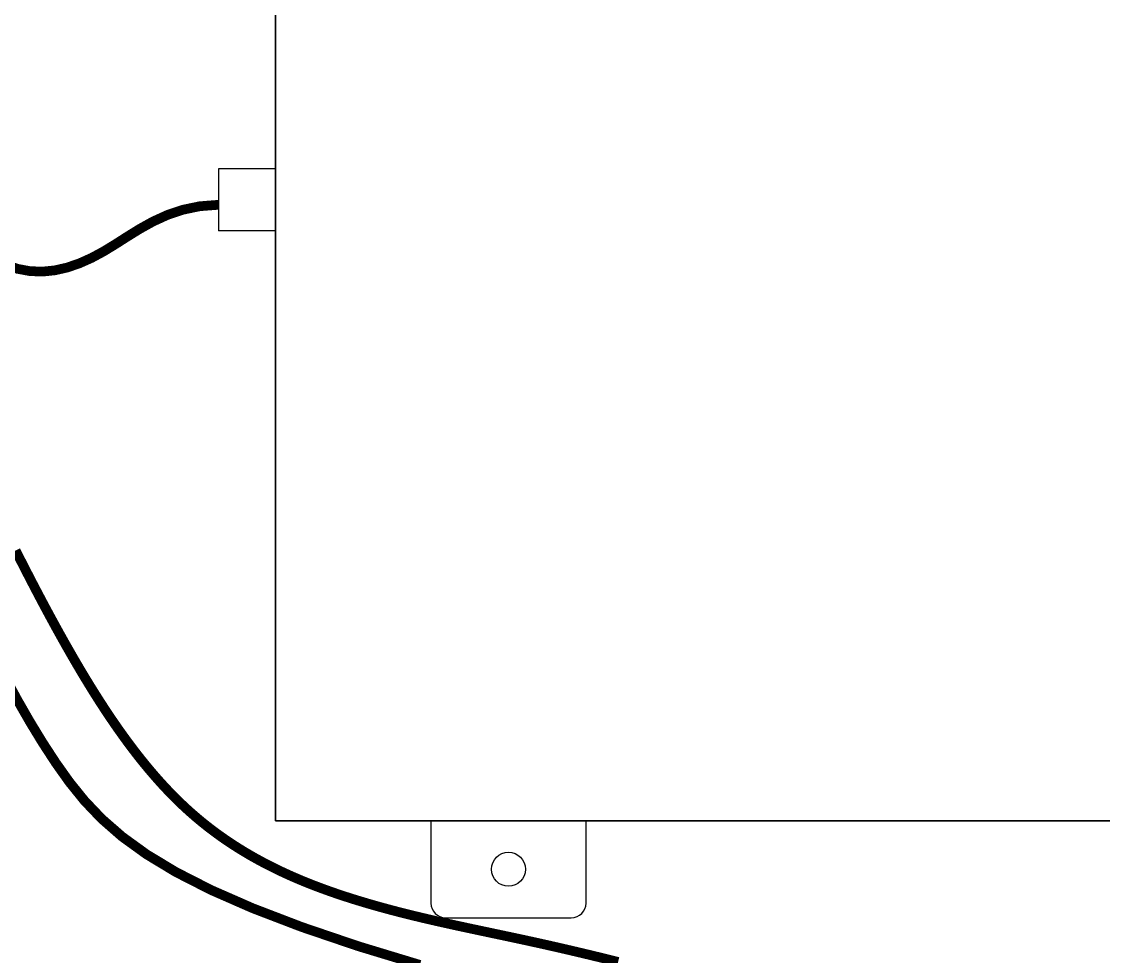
# Model space of a CAD drawing. Header units: inches. Extents: x -300 to 516, y -297 to 231.
# Drawn here: x -9.92 to 4.02, y -160.04 to -148 of the extents above; entities that cross this region are included whole.
import ezdxf

# ---------------------------------------------------------------- set-up
doc = ezdxf.new("R2010")
doc.units = ezdxf.units.IN
doc.header["$LTSCALE"] = 24
doc.header["$MEASUREMENT"] = 0
doc.layers.add('EXTERIOR ELEC EQUIP', color=190, linetype='Continuous')

# ---------------------------------------------------------------- blocks, each defined once
blk = doc.blocks.new('DAQ CP')
for p, q in [((0, 8.4), (-0.737, 8.4)), ((-0.737, 8.4), (-0.737, 7.6)), ((0, 7.6), (-0.737, 7.6)), ((2, 0), (2, -1.06)), ((4, -1.06), (4, 0)), ((2.19, -1.25), (3.81, -1.25))]:
    blk.add_line(p, q)
for points in [[(24, 30), (0, 30), (0, 0), (24, 0)], [(0, 30), (24, 30), (24, 0), (0, 0)]]:
    blk.add_lwpolyline(points, close=True)
blk.add_circle((3, -0.625), 0.219)
for centre, start, end in [((2.19, -1.06), 180, 270), ((3.81, -1.06), 270, 0)]:
    blk.add_arc(centre, 0.19, start, end)

msp = doc.modelspace()

# ---------------------------------------------------------------- linework, layer by layer
at = {"layer": 'EXTERIOR ELEC EQUIP', "const_width": 0.125}
for points in [[(-7.38806, -150.35642), (-7.63064, -150.37534), (-7.8496, -150.42123), (-8.04855, -150.48864), (-8.23109, -150.57214), (-8.40085, -150.66629), (-8.56144, -150.76566), (-8.71647, -150.86479), (-8.86955, -150.95827), (-9.02369, -151.04117), (-9.17942, -151.11075), (-9.33668, -151.16479), (-9.4954, -151.20106), (-9.65551, -151.21734), (-9.81693, -151.21142), (-9.97961, -151.18107), (-10.14346, -151.12407)], [(-10.1292, -156.46134), (-9.97638, -156.74225), (-9.81813, -157.01807), (-9.65439, -157.28677), (-9.48509, -157.54629), (-9.30827, -157.79532), (-9.11432, -158.03548), (-8.89173, -158.26909), (-8.62898, -158.4985), (-8.31456, -158.72603), (-7.93694, -158.95404), (-7.48462, -159.18484), (-6.94608, -159.42079), (-6.31328, -159.66303), (-5.59216, -159.90796), (-4.79212, -160.15078)]]:
    msp.add_lwpolyline(points, dxfattribs=at)
at = {"layer": 'EXTERIOR ELEC EQUIP', "color": 60, "const_width": 0.125}
msp.add_lwpolyline([(-10.00157, -154.81065), (-9.97436, -154.86438), (-9.94709, -154.91805), (-9.91977, -154.97164), (-9.8924, -155.02514), (-9.86498, -155.07852), (-9.83753, -155.13177), (-9.81004, -155.18488), (-9.78253, -155.23782), (-9.755, -155.29059), (-9.72745, -155.34316), (-9.69988, -155.39552), (-9.67231, -155.44765), (-9.64474, -155.49955), (-9.61717, -155.55119), (-9.5896, -155.60257), (-9.56204, -155.65368), (-9.53447, -155.70452), (-9.5069, -155.75508), (-9.47932, -155.80536), (-9.45174, -155.85536), (-9.42416, -155.90507), (-9.39657, -155.95447), (-9.36897, -156.00358), (-9.34136, -156.05239), (-9.31374, -156.10089), (-9.28609, -156.14909), (-9.25843, -156.19698), (-9.23075, -156.24456), (-9.20304, -156.29182), (-9.1753, -156.33877), (-9.14754, -156.3854), (-9.11974, -156.43171), (-9.09191, -156.4777), (-9.06404, -156.52336), (-9.03612, -156.56869), (-9.00817, -156.61369), (-8.98017, -156.65836), (-8.95212, -156.7027), (-8.92402, -156.7467), (-8.89586, -156.79036), (-8.86765, -156.83367), (-8.83938, -156.87664), (-8.81105, -156.91927), (-8.78266, -156.96154), (-8.7542, -157.00347), (-8.72567, -157.04503), (-8.69706, -157.08625), (-8.66838, -157.1271), (-8.63963, -157.16759), (-8.61079, -157.20772), (-8.58188, -157.24748), (-8.55287, -157.28688), (-8.52378, -157.3259), (-8.4946, -157.36455), (-8.46533, -157.40282), (-8.43596, -157.44072), (-8.40649, -157.47823), (-8.37692, -157.51536), (-8.34725, -157.55211), (-8.31747, -157.58847), (-8.28758, -157.62444), (-8.25758, -157.66001), (-8.22747, -157.6952), (-8.19724, -157.72998), (-8.16689, -157.76436), (-8.13642, -157.79835), (-8.10582, -157.83192), (-8.0751, -157.86509), (-8.04425, -157.89786), (-8.01326, -157.93021), (-7.98215, -157.96214), (-7.95089, -157.99366), (-7.9195, -158.02477), (-7.88797, -158.05546), (-7.8563, -158.08574), (-7.82448, -158.11559), (-7.79252, -158.14502), (-7.76042, -158.17403), (-7.72817, -158.20263), (-7.69578, -158.2308), (-7.66325, -158.25857), (-7.63059, -158.28593), (-7.59779, -158.31288), (-7.56485, -158.33943), (-7.53179, -158.36559), (-7.49859, -158.39134), (-7.46527, -158.41671), (-7.43183, -158.44169), (-7.39827, -158.46629), (-7.36459, -158.49051), (-7.3308, -158.51436), (-7.2969, -158.53784), (-7.26289, -158.56095), (-7.22878, -158.58371), (-7.19456, -158.60611), (-7.16025, -158.62816), (-7.12584, -158.64986), (-7.09134, -158.67122), (-7.05676, -158.69224), (-7.02208, -158.71293), (-6.98733, -158.7333), (-6.95249, -158.75333), (-6.91758, -158.77305), (-6.8826, -158.79246), (-6.84754, -158.81155), (-6.81242, -158.83034), (-6.77723, -158.84882), (-6.74199, -158.86701), (-6.70668, -158.8849), (-6.67132, -158.90251), (-6.63591, -158.91983), (-6.60045, -158.93687), (-6.56494, -158.95364), (-6.52939, -158.97014), (-6.49381, -158.98637), (-6.45818, -159.00234), (-6.42253, -159.01805), (-6.38684, -159.03351), (-6.35112, -159.04872), (-6.31539, -159.06368), (-6.27963, -159.07841), (-6.24385, -159.0929), (-6.20806, -159.10716), (-6.17225, -159.1212), (-6.13644, -159.13501), (-6.10063, -159.14861), (-6.06481, -159.16199), (-6.02899, -159.17516), (-5.99317, -159.18813), (-5.95736, -159.2009), (-5.92156, -159.21348), (-5.88578, -159.22587), (-5.85001, -159.23807), (-5.81426, -159.25008), (-5.77853, -159.26192), (-5.74282, -159.27359), (-5.70714, -159.28509), (-5.67149, -159.29643), (-5.63587, -159.3076), (-5.60028, -159.31862), (-5.56472, -159.32948), (-5.5292, -159.3402), (-5.49371, -159.35078), (-5.45826, -159.36121), (-5.42284, -159.37151), (-5.38745, -159.38167), (-5.35208, -159.39171), (-5.31674, -159.40162), (-5.28143, -159.41141), (-5.24614, -159.42107), (-5.21086, -159.43063), (-5.17561, -159.44007), (-5.14037, -159.4494), (-5.10515, -159.45863), (-5.06993, -159.46776), (-5.03472, -159.47679), (-4.99951, -159.48572), (-4.96431, -159.49456), (-4.92911, -159.50332), (-4.8939, -159.51199), (-4.85868, -159.52058), (-4.82346, -159.52909), (-4.78823, -159.53752), (-4.75298, -159.54589), (-4.71772, -159.55419), (-4.68243, -159.56243), (-4.64713, -159.5706), (-4.6118, -159.57872), (-4.57644, -159.58678), (-4.54106, -159.5948), (-4.50564, -159.60276), (-4.47018, -159.61069), (-4.43469, -159.61857), (-4.39916, -159.62642), (-4.36359, -159.63423), (-4.32797, -159.64202), (-4.2923, -159.64978), (-4.25658, -159.65751), (-4.22081, -159.66523), (-4.18498, -159.67293), (-4.1491, -159.68062), (-4.11315, -159.6883), (-4.07714, -159.69597), (-4.04106, -159.70364), (-4.00491, -159.71131), (-3.9687, -159.71899), (-3.9324, -159.72667), (-3.89603, -159.73437), (-3.85958, -159.74208), (-3.82305, -159.74981), (-3.78644, -159.75756), (-3.74973, -159.76533), (-3.71294, -159.77314), (-3.67605, -159.78097), (-3.63907, -159.78884), (-3.60199, -159.79675), (-3.56481, -159.80471), (-3.52753, -159.8127), (-3.49014, -159.82075), (-3.45264, -159.82885), (-3.41504, -159.837), (-3.37733, -159.84521), (-3.3395, -159.85348), (-3.30156, -159.86181), (-3.2635, -159.8702), (-3.22533, -159.87867), (-3.18704, -159.8872), (-3.14863, -159.8958), (-3.11012, -159.90447), (-3.07149, -159.9132), (-3.03275, -159.92201), (-2.9939, -159.93089), (-2.95494, -159.93984), (-2.91588, -159.94885), (-2.87671, -159.95794), (-2.83744, -159.9671), (-2.79808, -159.97633), (-2.75862, -159.98562), (-2.71906, -159.99498), (-2.67941, -160.00442), (-2.63967, -160.01392), (-2.59984, -160.02348), (-2.55993, -160.03312), (-2.51993, -160.04282), (-2.47985, -160.05259), (-2.4397, -160.06242), (-2.39947, -160.07232), (-2.35916, -160.08229), (-2.31878, -160.09232), (-2.27834, -160.10242), (-2.23782, -160.11258)], dxfattribs=at)

# ---------------------------------------------------------------- block references
at = {"layer": 'EXTERIOR ELEC EQUIP'}
msp.add_blockref('DAQ CP', (-6.65081, -158.29392), dxfattribs=at)

doc.saveas('drawing.dxf')
